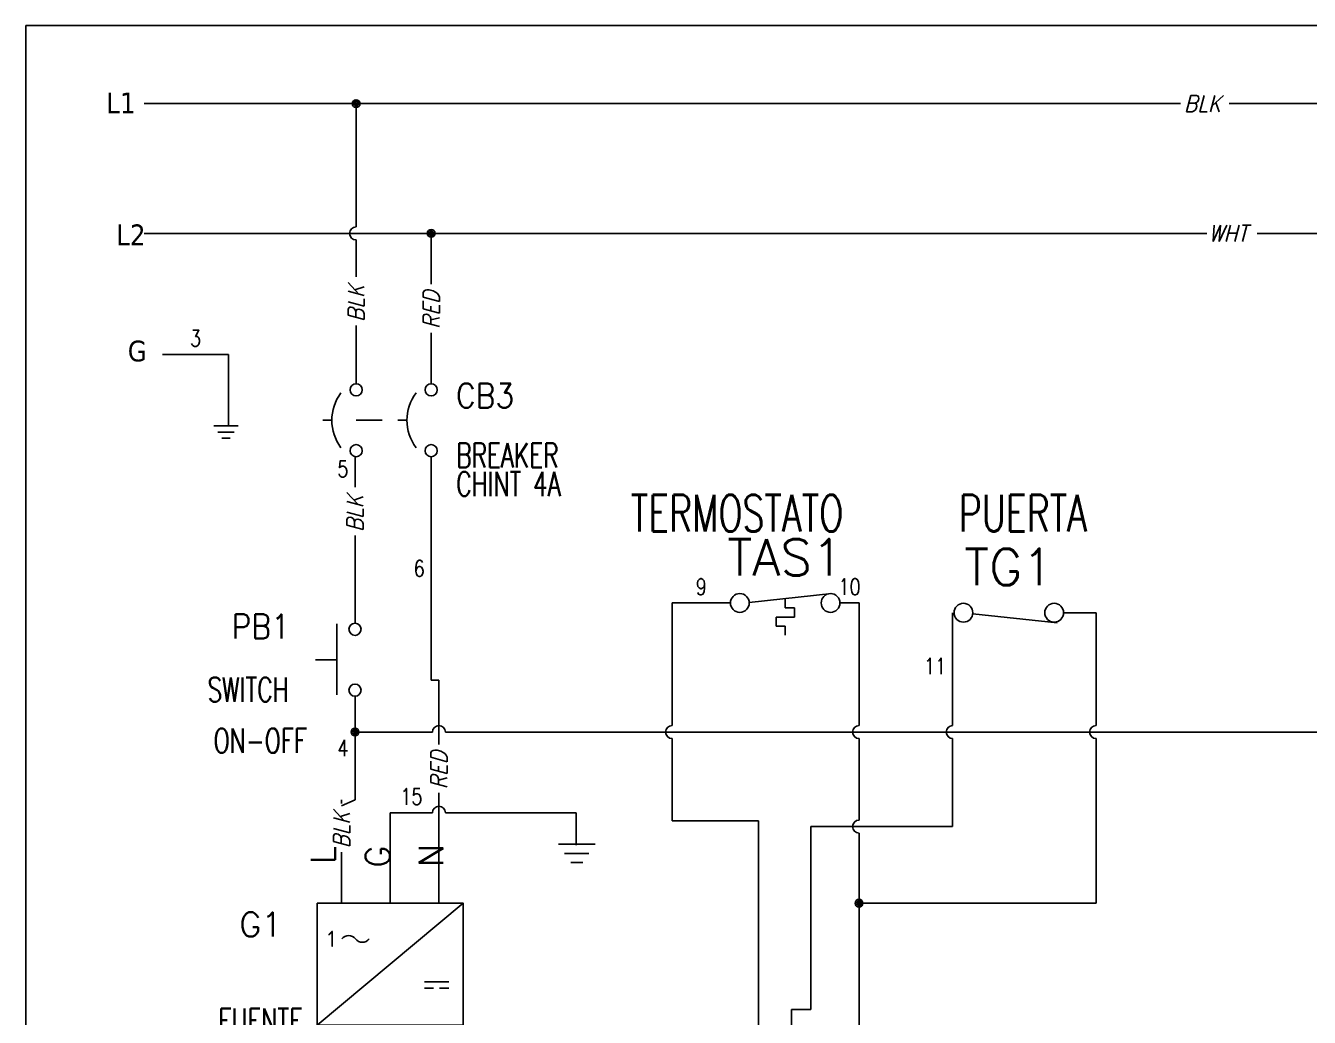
# Model space of a CAD drawing. Header units: millimetres. Extents: x 123.5 to 144.3, y 105.4 to 121.6.
# Drawn here: x 123.51 to 133.39, y 113.95 to 121.59 of the extents above; entities that cross this region are included whole.
import ezdxf
from ezdxf.enums import TextEntityAlignment as Align

# ---------------------------------------------------------------- set-up
doc = ezdxf.new("R2010")
doc.units = ezdxf.units.MM
doc.linetypes.add('HIDDEN2', pattern=[0.1875, 0.125, -0.0625])
for name, color, linetype in [('BLK_12AWG', 7, 'Continuous'), ('DESC', 250, 'Continuous'), ('LINK', 9, 'Continuous'), ('MISC', 7, 'Continuous'), ('SYMS', 7, 'Continuous'), ('TAGS', 250, 'Continuous'), ('TERMS', 250, 'Continuous'), ('WIRES', 7, 'Continuous')]:
    doc.layers.add(name, color=color, linetype=linetype)
doc.layers.add('WIRENO', color=7, linetype='Continuous', true_color=0x000000)
doc.styles.get("Standard").update_dxf_attribs({"font": 'tahoma.ttf'})
doc.styles.add('WD', font='romans.shx')
doc.styles.add('WD_IEC', font='isocp2.shx', dxfattribs={"width": 0.9, "height": 4})

# ---------------------------------------------------------------- blocks, each defined once
blk = doc.blocks.new('VPW1_1PH')
for p, q in [((-0.125, -0.625), (0.625, 0)), ((0.4252, -0.4038), (0.5503, -0.4038)), ((0.4252, -0.4351), (0.4721, -0.4351)), ((0.5503, -0.4351), (0.5034, -0.4351))]:
    blk.add_line(p, q)
blk.add_lwpolyline([(-0.125, 0), (-0.125, -0.625), (0.625, -0.625), (0.625, 0)], close=True)
for centre, start, end in [((0.0364, -0.2089), 36.8699, 143.1301), ((0.1064, -0.1564), 216.8699, 323.1301)]:
    blk.add_arc(centre, 0.0438, start, end)
at = {"style": 'WD_IEC'}
blk.add_text('1', height=0.084, dxfattribs=at).set_placement((-0.0336, -0.1826), align=Align.MIDDLE_RIGHT)
at = {"linetype": 'Continuous', "style": 'WD', "flags": 8}
for tag, p in [('TERM02', (0.2098, 0.7277)), ('TERM03', (0.46, 0.7275)), ('TERM01', (-0.04, 0.6858)), ('TERM04', (0.085, -0.665)), ('TERM05', (0.335, -0.665))]:
    blk.add_attdef(tag, text='', height=0.125, rotation=90, dxfattribs=at).set_placement(p, align=Align.RIGHT)
at = {"style": 'WD', "width": 0.7}
for tag, p in [('INST', (-0.4155, 0.1687)), ('LOC', (-0.4155, -0.0009)), ('RATING1', (-0.4155, -0.3401)), ('XREF', (-0.4155, -0.5097)), ('DESC1', (-0.4155, -0.666)), ('DESC2', (-0.4155, -0.8222)), ('DESC3', (-0.4155, -0.9766))]:
    blk.add_attdef(tag, text='', height=0.125, dxfattribs=at).set_placement(p, align=Align.CENTER)
at = {"style": 'WD'}
for tag, p, height, flags in [('X2TERM01', (0, 0), 0.0125, 1), ('X2TERM02', (0.25, 0), 0.0125, 1), ('X2TERM03', (0.5, 0), 0.0125, 1), ('FAMILY', (0.6836, -0.525), 0.01, 9), ('X8TERM04', (0.125, -0.625), 0.0125, 1), ('X8TERM05', (0.375, -0.625), 0.0125, 1)]:
    blk.add_attdef(tag, p, '', height=height, dxfattribs=dict(at, flags=flags))
blk.add_attdef('TAG1', text='', height=0.125, dxfattribs=at).set_placement((-0.4155, -0.1705), align=Align.CENTER)
at = {"linetype": 'Continuous', "style": 'WD', "flags": 9}
for tag, p in [('CAT', (0.7108, -0.0659)), ('MFG', (0.7089, -0.0854)), ('ASSYCODE', (0.7089, -0.606))]:
    blk.add_attdef(tag, text='', height=0.01, dxfattribs=at).set_placement(p, align=Align.CENTER)
blk = doc.blocks.new('VPB11')
for p, q in [((-0.0938, 0.1849), (-0.0938, -0.1801)), ((-0.2022, 0), (-0.0938, 0))]:
    blk.add_line(p, q)
for centre in [(0, 0.1562), (0, -0.1562)]:
    blk.add_circle(centre, 0.0312)
at = {"style": 'WD'}
for tag, p, width in [('INST', (0.1269, 0.3902), 0.7), ('LOC', (0.1269, 0.2206), 0.7), ('TAG1', (0.1269, 0.0644), 0.9), ('XREF', (0.1287, -0.09), 0.7), ('DESC1', (0.1287, -0.242), 0.7), ('DESC2', (0.1287, -0.3982), 0.7)]:
    blk.add_attdef(tag, p, '', height=0.125, dxfattribs=dict(at, width=width))
at = {"linetype": 'Continuous', "style": 'WD'}
for tag, height, flags, p in [('TERM01', 0.125, 8, (-0.055, 0.2223)), ('CAT', 0.01, 9, (-0.1421, -0.0731)), ('MFG', 0.01, 9, (-0.1421, -0.0881))]:
    blk.add_attdef(tag, text='', height=height, dxfattribs=dict(at, flags=flags)).set_placement(p, align=Align.RIGHT)
at = {"color": 7, "style": 'WD', "flags": 1}
for tag, p in [('X2TERM01', (0, 0.1875)), ('X8TERM02', (0, -0.1875))]:
    blk.add_attdef(tag, p, '', height=0.0125, dxfattribs=at)
at = {"color": 7, "style": 'WD'}
for tag, p in [('X4LINK', (-0.2656, 0)), ('X1LINK', (0, 0))]:
    blk.add_attdef(tag, p, '', height=0.01, dxfattribs=at)
at = {"style": 'WD'}
for tag, flags, p in [('CONTACT', 1, (-0.1421, -0.0531)), ('FAMILY', 9, (-0.1421, -0.0365))]:
    blk.add_attdef(tag, text='', height=0.01, dxfattribs=dict(at, flags=flags)).set_placement(p, align=Align.RIGHT)
at = {"linetype": 'Continuous', "style": 'WD', "flags": 9}
blk.add_attdef('ASSYCODE', text='', height=0.01, dxfattribs=at).set_placement((-0.1551, -0.1064), align=Align.CENTER)
at = {"linetype": 'Continuous', "style": 'WD', "flags": 8}
blk.add_attdef('TERM02', text='', height=0.125, dxfattribs=at).set_placement((-0.0407, -0.2291), align=Align.TOP_RIGHT)
blk = doc.blocks.new('VCB1')
at = {"linetype": 'HIDDEN2'}
blk.add_line((-0.1712, 0), (-0.125, 0), dxfattribs=at)
for centre in [(0, 0.1562), (0, -0.1562)]:
    blk.add_circle(centre, 0.0312)
blk.add_arc((0.1094, 0), 0.2344, 143.1301, 216.8699)
at = {"style": 'WD'}
for tag, p, width in [('INST', (0.2188, 0.3883), 0.7), ('LOC', (0.2188, 0.2188), 0.7), ('TAG1', (0.1269, 0.0644), 0.9), ('XREF', (0.1287, -0.09), 0.7), ('DESC1', (0.1287, -0.242), 0.7), ('DESC2', (0.1287, -0.3893), 0.7)]:
    blk.add_attdef(tag, p, '', height=0.125, dxfattribs=dict(at, width=width))
at = {"linetype": 'Continuous', "style": 'WD'}
for tag, height, flags, p in [('TERM01', 0.125, 8, (-0.055, 0.2066)), ('CAT', 0.01, 9, (-0.1421, -0.0731)), ('MFG', 0.01, 9, (-0.1421, -0.0881))]:
    blk.add_attdef(tag, text='', height=height, dxfattribs=dict(at, flags=flags)).set_placement(p, align=Align.RIGHT)
at = {"color": 7, "style": 'WD', "flags": 1}
for tag, p in [('X2TERM01', (0, 0.1875)), ('X8TERM02', (0, -0.1875))]:
    blk.add_attdef(tag, p, '', height=0.0125, dxfattribs=at)
at = {"style": 'WD', "width": 0.7}
blk.add_attdef('RATING1', text='', height=0.125, dxfattribs=at).set_placement((-0.1875, 0.0625), align=Align.RIGHT)
at = {"color": 7, "style": 'WD'}
for tag, p in [('X4LINK', (-0.25, 0)), ('X1LINK', (0, 0))]:
    blk.add_attdef(tag, p, '', height=0.01, dxfattribs=at)
at = {"style": 'WD', "flags": 9}
for tag, p in [('FAMILY', (-0.1421, -0.0365)), ('CONTACT', (-0.1288, -0.1291))]:
    blk.add_attdef(tag, text='', height=0.01, dxfattribs=at).set_placement(p, align=Align.RIGHT)
at = {"linetype": 'Continuous', "style": 'WD', "flags": 9}
blk.add_attdef('ASSYCODE', text='', height=0.01, dxfattribs=at).set_placement((-0.1533, -0.1061), align=Align.CENTER)
at = {"linetype": 'Continuous', "style": 'WD', "flags": 8}
blk.add_attdef('TERM02', text='', height=0.125, dxfattribs=at).set_placement((-0.0407, -0.2134), align=Align.TOP_RIGHT)
blk = doc.blocks.new('WDDOT')
for radius in [0.03, 0.0187, 0.00929]:
    blk.add_circle((0, 0), radius)
blk = doc.blocks.new('VGND2')
for p, q in [((0.09375, 0), (-0.09375, 0)), ((-0.0625, -0.046875), (0.0625, -0.046875)), ((-0.03125, -0.09375), (0.03125, -0.09375))]:
    blk.add_line(p, q)
at = {"style": 'WD', "flags": 1}
blk.add_attdef('X2TERM01', (0, 0), '', height=0.01, dxfattribs=at)
blk = doc.blocks.new('HTS12')
at = {"linetype": 'Continuous'}
blk.add_line((-0.1231, 0.002), (0.1594, 0.0326), dxfattribs=at)
for p, q in [((0, 0.0153), (0, -0.0168)), ((0, -0.0168), (0.0312, -0.0168)), ((0.0312, -0.0168), (0.0312, -0.0481)), ((0.0312, -0.0481), (-0.0312, -0.0481)), ((-0.0312, -0.0481), (-0.0312, -0.0793)), ((-0.0312, -0.0793), (0, -0.0793)), ((0, -0.0793), (0, -0.1106))]:
    blk.add_line(p, q)
for centre in [(-0.1553, 0), (0.1553, 0)]:
    blk.add_circle(centre, 0.0322)
at = {"style": 'WD', "width": 0.7}
for tag, p in [('INST', (0, 0.7321)), ('LOC', (0, 0.5625)), ('DESC1', (0, 0.4062)), ('DESC2', (0, 0.25)), ('XREF', (0, -0.3144))]:
    blk.add_attdef(tag, text='', height=0.125, dxfattribs=at).set_placement(p, align=Align.CENTER)
at = {"style": 'WD'}
blk.add_attdef('TAG1', text='', height=0.125, dxfattribs=at).set_placement((0, 0.0938), align=Align.CENTER)
for tag, p in [('X2LINK', (0, 0.0781)), ('X8LINK', (0, -0.1406))]:
    blk.add_attdef(tag, p, '', height=0.01, dxfattribs=at)
for tag, p, height, flags in [('FAMILY', (0.0376, 0.0371), 0.01, 9), ('X4TERM01', (-0.1875, 0), 0.0125, 1), ('CONTACT', (0.0376, 0.0204), 0.01, 1), ('X1TERM02', (0.1875, 0), 0.0125, 1)]:
    blk.add_attdef(tag, p, '', height=height, dxfattribs=dict(at, flags=flags))
at = {"linetype": 'Continuous', "style": 'WD', "flags": 9}
for tag, p in [('CAT', (0.0626, -0.0071)), ('ASSYCODE', (0.0625, -0.0469)), ('MFG', (0.0626, -0.0266))]:
    blk.add_attdef(tag, text='', height=0.01, dxfattribs=at).set_placement(p, align=Align.CENTER)
at = {"linetype": 'Continuous', "style": 'WD', "flags": 8}
blk.add_attdef('TERM01', text='', height=0.125, dxfattribs=at).set_placement((-0.25, -0.0158), align=Align.TOP_RIGHT)
blk.add_attdef('TERM02', text='', height=0.125, dxfattribs=at).set_placement((0.25, -0.0158), align=Align.TOP_LEFT)
at = {"style": 'WD', "width": 0.7}
for tag, p in [('RATING1', (0.2754, -0.2988)), ('WDTAGALT', (0.2806, -0.4658))]:
    blk.add_attdef(tag, p, '', height=0.125, dxfattribs=at)
blk = doc.blocks.new('HTG12')
blk.add_line((-0.1233, -0.0035), (0.1652, -0.0347))
for centre in [(-0.1553, 0), (0.1553, 0)]:
    blk.add_circle(centre, 0.0322)
at = {"style": 'WD', "width": 0.7}
for tag, p in [('INST', (0, 0.7321)), ('LOC', (0, 0.5625)), ('DESC1', (0, 0.4062)), ('DESC2', (0, 0.25)), ('XREF', (0, -0.2363)), ('WDTAGALT', (0, -0.3906))]:
    blk.add_attdef(tag, text='', height=0.125, dxfattribs=at).set_placement(p, align=Align.CENTER)
at = {"style": 'WD'}
for tag, p in [('X2LINK', (0, 0.2188)), ('X8LINK', (0, -0.0625))]:
    blk.add_attdef(tag, p, '', height=0.01, dxfattribs=at)
blk.add_attdef('TAG1', text='', height=0.125, dxfattribs=at).set_placement((0, 0.0938), align=Align.CENTER)
for tag, p, height, flags in [('FAMILY', (0.0376, 0.0371), 0.01, 9), ('X4TERM01', (-0.1875, 0), 0.0125, 1), ('CONTACT', (0.0376, 0.0204), 0.01, 1), ('X1TERM02', (0.1875, 0), 0.0125, 1)]:
    blk.add_attdef(tag, p, '', height=height, dxfattribs=dict(at, flags=flags))
at = {"linetype": 'Continuous', "style": 'WD', "flags": 9}
for tag, p in [('CAT', (0.0626, -0.0071)), ('ASSYCODE', (0.0632, -0.0435)), ('MFG', (0.0626, -0.0266))]:
    blk.add_attdef(tag, text='', height=0.01, dxfattribs=at).set_placement(p, align=Align.CENTER)
at = {"linetype": 'Continuous', "style": 'WD', "flags": 8}
blk.add_attdef('TERM01', text='', height=0.125, dxfattribs=at).set_placement((-0.25, -0.0314), align=Align.TOP_RIGHT)
blk.add_attdef('TERM02', text='', height=0.125, dxfattribs=at).set_placement((0.25, -0.0314), align=Align.TOP_LEFT)
blk = doc.blocks.new('WD_WNV')
at = {"linetype": 'Continuous', "style": 'WD', "width": 0.8}
blk.add_attdef('WIRENO', text='', height=0.125, dxfattribs=at).set_placement((-0.05, 0), align=Align.MIDDLE_RIGHT)
at = {"style": 'WD', "flags": 1}
for tag, p in [('W01USER', (-0.0625, 0.0938)), ('W02USER', (-0.0625, 0.0859)), ('W03USER', (-0.0625, 0.0781)), ('W04USER', (-0.0625, 0.0703)), ('W05USER', (-0.0625, 0.0625)), ('W06USER', (-0.0625, 0.0547)), ('W07USER', (-0.0625, 0.0469)), ('W08USER', (-0.0625, 0.0391)), ('W09USER', (-0.0625, 0.0312)), ('W10USER', (-0.0625, 0.0234))]:
    blk.add_attdef(tag, text='', height=0.005, dxfattribs=at).set_placement(p, align=Align.CENTER)
blk = doc.blocks.new('WD_WNH')
at = {"linetype": 'Continuous', "style": 'WD', "width": 0.8}
blk.add_attdef('WIRENO', text='', height=0.125, dxfattribs=at).set_placement((0, 0.0625), align=Align.CENTER)
at = {"style": 'WD', "flags": 1}
for tag, p in [('W01USER', (0, 0.0781)), ('W02USER', (0, 0.0703)), ('W03USER', (0, 0.0625)), ('W04USER', (0, 0.0547)), ('W05USER', (0, 0.0469)), ('W06USER', (0, 0.0391)), ('W07USER', (0, 0.0312)), ('W08USER', (0, 0.0234)), ('W09USER', (0, 0.0156)), ('W10USER', (0, 0.0078))]:
    blk.add_attdef(tag, text='', height=0.005, dxfattribs=at).set_placement(p, align=Align.CENTER)
blk = doc.blocks.new('HT0_LGENERIC')
at = {"style": 'WD', "oblique": 15, "width": 0.9}
blk.add_attdef('COLOR', text='', height=0.125, dxfattribs=at).set_placement((0, 0), align=Align.MIDDLE_CENTER)
at = {"color": 7, "style": 'WD'}
for tag, p in [('X4_TINY_DOT_DONT_REMOVE', (-0.125, 0)), ('X1_TINY_DOT_DONT_REMOVE', (0.125, 0))]:
    blk.add_attdef(tag, p, '', height=0.0001, dxfattribs=at)
at = {"style": 'WD', "flags": 1}
for tag, p in [('X4TERM01', (-0.125, 0)), ('X1TERM01', (0.125, 0))]:
    blk.add_attdef(tag, p, '', height=0.01, dxfattribs=at)
blk = doc.blocks.new('VT0_LGENERIC')
at = {"style": 'WD', "flags": 1}
for tag, p in [('X2TERM01', (0, 0.25)), ('X8TERM01', (0, -0.25))]:
    blk.add_attdef(tag, p, '', height=0.01, rotation=90, dxfattribs=at)
at = {"style": 'WD', "oblique": 15, "width": 0.9}
blk.add_attdef('COLOR', text='', height=0.125, rotation=90, dxfattribs=at).set_placement((0, 0), align=Align.MIDDLE_CENTER)
at = {"color": 7, "style": 'WD'}
for tag, p in [('X2_TINY_DOT_DONT_REMOVE', (0, 0.25)), ('X8_TINY_DOT_DONT_REMOVE', (0, -0.25))]:
    blk.add_attdef(tag, p, '', height=0.0001, rotation=90, dxfattribs=at)

msp = doc.modelspace()

# ---------------------------------------------------------------- linework, layer by layer
at = {"color": 7, "linetype": 'Continuous'}
for p, q in [((144.2555, 121.5905), (123.5055, 121.5905)), ((123.5055, 121.5905), (123.5055, 105.4055))]:
    msp.add_line(p, q, dxfattribs=at)
at = {"layer": 'BLK_12AWG'}
for p, q in [((124.4182, 120.99), (132.3992, 120.99)), ((126.0508, 120.04), (126.0508, 120.99)), ((132.7738, 120.99), (142.7932, 120.99)), ((124.4182, 119.99), (132.6038, 119.99)), ((126.0508, 119.6547), (126.0508, 119.94)), ((126.6292, 119.5977), (126.6292, 119.99)), ((132.9891, 119.99), (142.7932, 119.99)), ((126.0508, 118.8315), (126.0508, 119.2801)), ((126.6292, 118.8315), (126.6292, 119.2252))]:
    msp.add_line(p, q, dxfattribs=at)
msp.add_arc((126.0508, 119.99), 0.05, 90, 270, dxfattribs=at)
at = {"layer": 'LINK'}
msp.add_lwpolyline([(126.05, 118.55), (126.25, 118.55)], dxfattribs=at)
at = {"layer": 'WIRES'}
for p, q in [((124.5586, 119.0568), (125.0687, 119.0568)), ((125.0687, 119.0568), (125.0687, 118.5065)), ((126.0422, 118.0359), (126.0422, 118.269)), ((126.6292, 118.269), (126.6292, 116.549)), ((126.0422, 116.9871), (126.0422, 117.6614)), ((128.4836, 116.1986), (128.4836, 117.1427)), ((128.4836, 117.1427), (128.9336, 117.1427)), ((129.9243, 117.1427), (129.7774, 117.1427)), ((129.9243, 116.1986), (129.9243, 117.1427)), ((130.645, 116.2439), (130.645, 117.0678)), ((131.7493, 117.0678), (131.4993, 117.0678)), ((131.7493, 116.1986), (131.7493, 117.0678)), ((126.6292, 116.549), (126.6887, 116.549)), ((126.6887, 116.549), (126.6887, 116.0517)), ((126.0422, 116.4246), (126.0422, 115.6268)), ((130.645, 116.1986), (130.645, 116.2439)), ((126.0422, 116.1486), (126.6387, 116.1486)), ((126.7387, 116.1486), (135.1663, 116.1486)), ((128.4836, 115.4639), (128.4836, 116.0986)), ((129.9243, 115.47), (129.9243, 116.0986)), ((130.645, 115.42), (130.645, 116.0986)), ((131.7493, 114.8297), (131.7493, 116.0986)), ((126.6887, 115.6792), (126.6887, 114.8289)), ((126.0422, 115.6268), (125.9387, 115.5808)), ((125.9387, 115.6268), (125.9387, 115.5976)), ((126.3137, 114.8289), (126.3137, 115.5262)), ((126.3137, 115.5262), (126.6387, 115.5262)), ((126.7387, 115.5262), (127.7451, 115.5262)), ((127.7451, 115.5262), (127.7451, 115.2762)), ((129.1498, 115.4639), (128.4836, 115.4639)), ((129.1498, 113.785), (129.1498, 115.4639)), ((129.5515, 114.0097), (129.5515, 115.42)), ((129.5515, 115.42), (130.645, 115.42)), ((129.9243, 113.7894), (129.9243, 115.37)), ((125.9387, 115.2231), (125.9387, 114.8289)), ((129.9243, 114.8297), (131.7493, 114.8297)), ((129.4028, 112.5463), (129.4028, 114.0097)), ((129.4028, 114.0097), (129.5515, 114.0097))]:
    msp.add_line(p, q, dxfattribs=at)
for centre, start, end in [((126.6887, 116.1486), 0, 180), ((128.4836, 116.1486), 90, 270), ((129.9243, 116.1486), 90, 270), ((130.645, 116.1486), 90, 270), ((131.7493, 116.1486), 90, 270), ((126.6887, 115.5262), 0, 180), ((129.9243, 115.42), 90, 270)]:
    msp.add_arc(centre, 0.05, start, end, dxfattribs=at)

# ---------------------------------------------------------------- block references
at = {"layer": 'SYMS'}
for name, p in [('WDDOT', (126.0508, 120.99)), ('WDDOT', (126.6292, 119.99)), ('VGND2', (125.0483, 118.5065)), ('WDDOT', (126.0422, 116.1486)), ('WDDOT', (129.9243, 114.8297))]:
    msp.add_blockref(name, p, dxfattribs=at)
ref = msp.add_blockref('HT0_LGENERIC', (132.5697, 120.99), dxfattribs=at)
ref.add_attrib('X1_TINY_DOT_DONT_REMOVE', '.', (132.7738, 120.99), dxfattribs={"layer": 'MISC', "color": 7, "height": 0.0001, "style": 'WD'})
ref.add_attrib('X4_TINY_DOT_DONT_REMOVE', '.', (132.3992, 120.99), dxfattribs={"layer": 'MISC', "color": 7, "height": 0.0001, "style": 'WD'})
ref.add_attrib('COLOR', 'BLK', dxfattribs={"layer": 'MISC', "height": 0.125, "style": 'WD', "oblique": 15, "width": 0.9}).set_placement((132.5697, 120.99), align=Align.MIDDLE_CENTER)
ref = msp.add_blockref('HT0_LGENERIC', (132.7663, 119.99), dxfattribs=at)
ref.add_attrib('X1_TINY_DOT_DONT_REMOVE', '.', (132.9891, 119.99), dxfattribs={"layer": 'MISC', "color": 7, "height": 0.0001, "style": 'WD'})
ref.add_attrib('X4_TINY_DOT_DONT_REMOVE', '.', (132.6038, 119.99), dxfattribs={"layer": 'MISC', "color": 7, "height": 0.0001, "style": 'WD'})
ref.add_attrib('COLOR', 'WHT', dxfattribs={"layer": 'MISC', "height": 0.125, "style": 'WD', "oblique": 15, "width": 0.9}).set_placement((132.7663, 119.99), align=Align.MIDDLE_CENTER)
ref = msp.add_blockref('VT0_LGENERIC', (126.0508, 119.4506), dxfattribs=at)
ref.add_attrib('X2_TINY_DOT_DONT_REMOVE', '.', (126.0508, 119.6547), dxfattribs={"layer": 'MISC', "color": 7, "height": 0.0001, "rotation": 90, "style": 'WD'})
ref.add_attrib('X8_TINY_DOT_DONT_REMOVE', '.', (126.0508, 119.2801), dxfattribs={"layer": 'MISC', "color": 7, "height": 0.0001, "rotation": 90, "style": 'WD'})
ref.add_attrib('COLOR', 'BLK', dxfattribs={"layer": 'MISC', "height": 0.125, "rotation": 90, "style": 'WD', "oblique": 15, "width": 0.9}).set_placement((126.0508, 119.4506), align=Align.MIDDLE_CENTER)
ref = msp.add_blockref('VT0_LGENERIC', (126.6292, 119.4011), dxfattribs=at)
ref.add_attrib('X2_TINY_DOT_DONT_REMOVE', '.', (126.6292, 119.5977), dxfattribs={"layer": 'MISC', "color": 7, "height": 0.0001, "rotation": 90, "style": 'WD'})
ref.add_attrib('X8_TINY_DOT_DONT_REMOVE', '.', (126.6292, 119.2252), dxfattribs={"layer": 'MISC', "color": 7, "height": 0.0001, "rotation": 90, "style": 'WD'})
ref.add_attrib('COLOR', 'RED', dxfattribs={"layer": 'MISC', "height": 0.125, "rotation": 90, "style": 'WD', "oblique": 15, "width": 0.9}).set_placement((126.6292, 119.4011), align=Align.MIDDLE_CENTER)
at = {"layer": 'SYMS', "xscale": 1.5, "yscale": 1.5, "zscale": 1.5}
for name, p in [('VCB1', (126.0508, 118.5503)), ('VGND2', (127.7501, 115.2837))]:
    msp.add_blockref(name, p, dxfattribs=at)
at = {"layer": 'SYMS'}
ref = msp.add_blockref('VCB1', (126.6292, 118.5503), dxfattribs=dict(at, xscale=1.5, yscale=1.5, zscale=1.5))
ref.add_attrib('DESC2', 'CHINT 4A', (126.8223, 117.9663), dxfattribs={"layer": 'DESC', "height": 0.1875, "style": 'WD', "width": 0.7})
ref.add_attrib('DESC1', 'BREAKER', (126.8223, 118.1873), dxfattribs={"layer": 'DESC', "height": 0.1875, "style": 'WD', "width": 0.7})
ref.add_attrib('TAG1', 'CB3', (126.8196, 118.6468), dxfattribs={"layer": 'TAGS', "height": 0.1875, "style": 'WD', "width": 0.9})
ref = msp.add_blockref('VT0_LGENERIC', (126.0422, 117.8319), dxfattribs=at)
ref.add_attrib('X2_TINY_DOT_DONT_REMOVE', '.', (126.0422, 118.0359), dxfattribs={"layer": 'MISC', "color": 7, "height": 0.0001, "rotation": 90, "style": 'WD'})
ref.add_attrib('X8_TINY_DOT_DONT_REMOVE', '.', (126.0422, 117.6614), dxfattribs={"layer": 'MISC', "color": 7, "height": 0.0001, "rotation": 90, "style": 'WD'})
ref.add_attrib('COLOR', 'BLK', dxfattribs={"layer": 'MISC', "height": 0.125, "rotation": 90, "style": 'WD', "oblique": 15, "width": 0.9}).set_placement((126.0422, 117.8319), align=Align.MIDDLE_CENTER)
ref = msp.add_blockref('HTS12', (129.3555, 117.1427), dxfattribs=dict(at, xscale=2.25, yscale=2.25, zscale=2.25))
ref.add_attrib('DESC1', 'TERMOSTATO', dxfattribs={"layer": 'DESC', "height": 0.28125, "style": 'WD', "width": 0.7}).set_placement((128.9843, 117.6939), align=Align.CENTER)
ref.add_attrib('TAG1', 'TAS1', dxfattribs={"layer": 'TAGS', "height": 0.28125, "style": 'WD'}).set_placement((129.3555, 117.3536), align=Align.CENTER)
ref = msp.add_blockref('HTG12', (131.0774, 117.0678), dxfattribs=dict(at, xscale=2.25, yscale=2.25, zscale=2.25))
ref.add_attrib('DESC1', 'PUERTA', dxfattribs={"layer": 'DESC', "height": 0.28125, "style": 'WD', "width": 0.7}).set_placement((131.1856, 117.6939), align=Align.CENTER)
ref.add_attrib('TAG1', 'TG1', dxfattribs={"layer": 'TAGS', "height": 0.28125, "style": 'WD'}).set_placement((131.0774, 117.2788), align=Align.CENTER)
ref = msp.add_blockref('VPB11', (126.0422, 116.7059), dxfattribs=dict(at, xscale=1.5, yscale=1.5, zscale=1.5))
ref.add_attrib('DESC2', 'ON-OFF', (124.9531, 115.9883), dxfattribs={"layer": 'DESC', "height": 0.1875, "style": 'WD', "width": 0.7})
ref.add_attrib('DESC1', 'SWITCH', (124.9067, 116.3818), dxfattribs={"layer": 'DESC', "height": 0.1875, "style": 'WD', "width": 0.7})
ref.add_attrib('TAG1', 'PB1', (125.0921, 116.8679), dxfattribs={"layer": 'TAGS', "height": 0.1875, "style": 'WD', "width": 0.9})
ref = msp.add_blockref('VT0_LGENERIC', (126.6887, 115.8551), dxfattribs=at)
ref.add_attrib('X2_TINY_DOT_DONT_REMOVE', '.', (126.6887, 116.0517), dxfattribs={"layer": 'MISC', "color": 7, "height": 0.0001, "rotation": 90, "style": 'WD'})
ref.add_attrib('X8_TINY_DOT_DONT_REMOVE', '.', (126.6887, 115.6792), dxfattribs={"layer": 'MISC', "color": 7, "height": 0.0001, "rotation": 90, "style": 'WD'})
ref.add_attrib('COLOR', 'RED', dxfattribs={"layer": 'MISC', "height": 0.125, "rotation": 90, "style": 'WD', "oblique": 15, "width": 0.9}).set_placement((126.6887, 115.8551), align=Align.MIDDLE_CENTER)
ref = msp.add_blockref('VT0_LGENERIC', (125.9387, 115.3936), dxfattribs=at)
ref.add_attrib('X2_TINY_DOT_DONT_REMOVE', '.', (125.9387, 115.5976), dxfattribs={"layer": 'MISC', "color": 7, "height": 0.0001, "rotation": 90, "style": 'WD'})
ref.add_attrib('X8_TINY_DOT_DONT_REMOVE', '.', (125.9387, 115.2231), dxfattribs={"layer": 'MISC', "color": 7, "height": 0.0001, "rotation": 90, "style": 'WD'})
ref.add_attrib('COLOR', 'BLK', dxfattribs={"layer": 'MISC', "height": 0.125, "rotation": 90, "style": 'WD', "oblique": 15, "width": 0.9}).set_placement((125.9387, 115.3936), align=Align.MIDDLE_CENTER)
ref = msp.add_blockref('VPW1_1PH', (125.9387, 114.8289), dxfattribs=dict(at, xscale=1.5, yscale=1.5, zscale=1.5))
ref.add_attrib('DESC1', 'FUENTE', dxfattribs={"layer": 'DESC', "height": 0.1875, "style": 'WD', "width": 0.7}).set_placement((125.3155, 113.83), align=Align.CENTER)
ref.add_attrib('DESC2', '12V 1.3A', dxfattribs={"layer": 'DESC', "height": 0.1875, "style": 'WD', "width": 0.7}).set_placement((125.3155, 113.5956), align=Align.CENTER)
ref.add_attrib('TAG1', 'G1', dxfattribs={"layer": 'TAGS', "height": 0.1875, "style": 'WD'}).set_placement((125.3155, 114.5731), align=Align.CENTER)
ref.add_attrib('TERM03', 'N', dxfattribs={"layer": 'TERMS', "linetype": 'Continuous', "height": 0.1875, "rotation": 90, "style": 'WD', "flags": 8}).set_placement((126.7201, 115.2865), align=Align.RIGHT)
ref.add_attrib('TERM02', 'G', dxfattribs={"layer": 'TERMS', "linetype": 'Continuous', "height": 0.1875, "rotation": 90, "style": 'WD', "flags": 8}).set_placement((126.3115, 115.2724), align=Align.RIGHT)
ref.add_attrib('TERM01', 'L', dxfattribs={"layer": 'TERMS', "linetype": 'Continuous', "height": 0.1875, "rotation": 90, "style": 'WD', "flags": 8}).set_placement((125.8889, 115.2686), align=Align.RIGHT)
ref.add_attrib('TERM05', 'M', dxfattribs={"layer": 'TERMS', "linetype": 'Continuous', "height": 0.1875, "rotation": 90, "style": 'WD', "flags": 8}).set_placement((126.4412, 113.8314), align=Align.RIGHT)
ref.add_attrib('TERM04', '+', dxfattribs={"layer": 'TERMS', "linetype": 'Continuous', "height": 0.1875, "rotation": 90, "style": 'WD', "flags": 8}).set_placement((126.0662, 113.8314), align=Align.RIGHT)
at = {"layer": 'WIRENO'}
ref = msp.add_blockref('WD_WNH', (124.8137, 119.0568), dxfattribs=at)
ref.add_attrib('WIRENO', '3', dxfattribs={"linetype": 'Continuous', "height": 0.125, "style": 'WD', "width": 0.8}).set_placement((124.8137, 119.1193), align=Align.CENTER)
ref = msp.add_blockref('WD_WNV', (126.0422, 118.1755), dxfattribs=at)
ref.add_attrib('WIRENO', '5', dxfattribs={"linetype": 'Continuous', "height": 0.125, "style": 'WD', "width": 0.8}).set_placement((125.9922, 118.1755), align=Align.MIDDLE_RIGHT)
ref = msp.add_blockref('WD_WNV', (126.6292, 117.409), dxfattribs=at)
ref.add_attrib('WIRENO', '6', dxfattribs={"linetype": 'Continuous', "height": 0.125, "style": 'WD', "width": 0.8}).set_placement((126.5792, 117.409), align=Align.MIDDLE_RIGHT)
ref = msp.add_blockref('WD_WNH', (128.7086, 117.1427), dxfattribs=at)
ref.add_attrib('WIRENO', '9', dxfattribs={"linetype": 'Continuous', "height": 0.125, "style": 'WD', "width": 0.8}).set_placement((128.7086, 117.2052), align=Align.CENTER)
ref = msp.add_blockref('WD_WNH', (129.8508, 117.1427), dxfattribs=at)
ref.add_attrib('WIRENO', '10', dxfattribs={"linetype": 'Continuous', "height": 0.125, "style": 'WD', "width": 0.8}).set_placement((129.8508, 117.2052), align=Align.CENTER)
ref = msp.add_blockref('WD_WNV', (130.645, 116.6559), dxfattribs=at)
ref.add_attrib('WIRENO', '11', dxfattribs={"linetype": 'Continuous', "height": 0.125, "style": 'WD', "width": 0.8}).set_placement((130.595, 116.6559), align=Align.MIDDLE_RIGHT)
ref = msp.add_blockref('WD_WNV', (126.0422, 116.0257), dxfattribs=at)
ref.add_attrib('WIRENO', '4', dxfattribs={"linetype": 'Continuous', "height": 0.125, "style": 'WD', "width": 0.8}).set_placement((125.9922, 116.0257), align=Align.MIDDLE_RIGHT)
ref = msp.add_blockref('WD_WNH', (126.4762, 115.5262), dxfattribs=at)
ref.add_attrib('WIRENO', '15', dxfattribs={"linetype": 'Continuous', "height": 0.125, "style": 'WD', "width": 0.8}).set_placement((126.4762, 115.5887), align=Align.CENTER)

# ---------------------------------------------------------------- texts
at = {"char_height": 0.16, "attachment_point": 1}
for s, insert in [('L1', (124.1264, 121.075)), ('L2', (124.2034, 120.0591)), ('G', (124.2917, 119.1638))]:
    msp.add_mtext_dynamic_manual_height_columns(s, width=0.371937, gutter_width=0.05, heights=[0], dxfattribs=dict(at, insert=insert))

doc.saveas('drawing.dxf')
